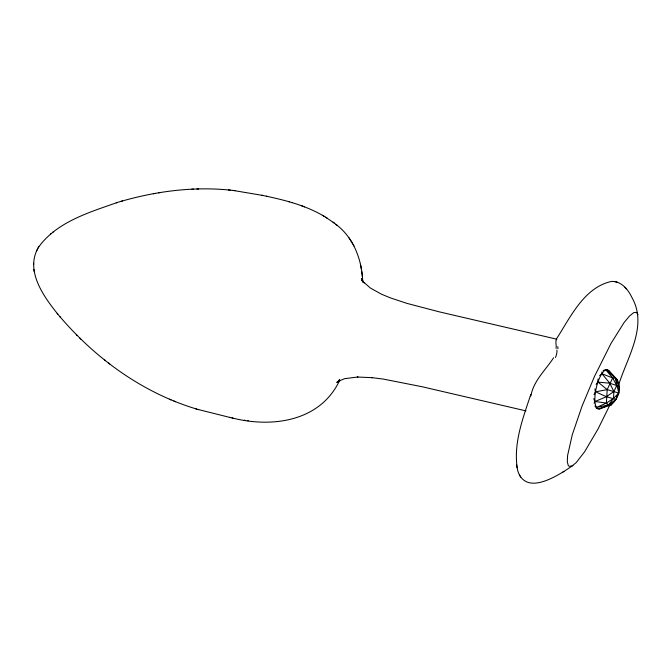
<?xml version="1.0" encoding="UTF-8"?>
<svg xmlns="http://www.w3.org/2000/svg" width="672" height="672" viewBox="0 0 672 672"><rect width="100%" height="100%" fill="white"/><g stroke="black" fill="none" stroke-linecap="round" stroke-linejoin="round"><path stroke-width="1.01" d="M612.2 402.956L611.108 404.922L608.513 404.956L606.396 403.082L607.177 389.6L612.671 377.966L615.266 377.924L617.383 379.798C621.407 388.651 618.433 398.815 611.108 404.922L599.953 408.736L608.513 404.956L615.905 399.395L618.769 393.044L615.266 377.924L609.302 371.305L617.383 379.798L617.383 382.586M38.17 247.808C25.015 270.841 43.688 296.562 57.775 314.11M33.608 264.684L33.625 264.071M33.634 263.718L33.65 263.18M556.105 348.449C556.735 345.895 554.845 340.318 556.786 339.368M619.13 386.484L616.711 385.543L612.671 377.966L605.917 369.986L615.266 377.924L619.13 386.484L618.727 393.414L616.367 396.547M530.846 396.043C533.501 380.738 545.546 370.18 553.61 357.756M530.838 394.414C522.732 418.715 512.711 444.73 517.717 470.686C526.201 497.431 560.011 474.239 572.897 465.469M618.593 385.09C626.993 357.731 648.068 326.197 632.058 297.755C628.278 289.724 621.407 281.022 611.621 281.417C584.018 287.246 570.209 317.713 556.198 339.326M36.473 251.194L36.7 250.706M36.851 250.362L37.103 249.808M609.899 404.981L598.055 428.98L584.606 451.794L576.156 462.655L571.981 466.015L569.142 466.309L568.226 465.419L567.311 461.849L567.58 455.582L572.284 434.717L582.128 405.938L594.586 376.236L611.041 343.384L624.112 322.526L629.504 316.008L633.679 312.648L636.518 312.362L638.03 314.731M38.548 247.17C56.809 221.844 89.393 212.335 117.491 202.415M339.738 380.201C320.418 421.562 272.11 428.165 232.05 417.925M37.901 248.27L38.85 246.641M339.562 379.655L338.327 381.251L339.343 380.016M338.663 380.806L337.075 382.343L339.394 380.629L338.369 381.293L344.593 378.672L357.991 376.984L357.252 377.017L372.38 377.681L371.7 377.614L383.107 379.05L421.999 386.719L525.991 410.894M50.728 233.864L51.274 233.444M52.92 232.176L53.516 231.722M598.038 382.124L609.773 383.2L616.711 385.543L613.889 391.524L613.486 398.446L608.513 404.956L596.568 407.408L606.396 403.082L613.486 398.446L618.769 393.044L607.177 389.6L598.038 382.124A10.878 9.307 36.7 0 1 598.097 378.966M562.901 472.063L563.926 471.45M121.094 201.348C156.391 191.176 193.586 186.371 230.244 190.134M116.189 202.801L122.447 200.945M607.177 389.6L595.61 391.818L606.396 396.715L615.905 399.395M153.376 193.729L154.938 193.46M158.634 192.822L160.238 192.545M191.78 189.193L193.519 189.126M196.93 189L198.685 188.933M606.984 404.939L611.108 404.922M233.159 190.453L262.928 195.46M228.438 189.941L234.973 190.638M606.396 403.082L595.056 401.503L606.396 396.715L613.889 391.524L609.773 383.2L601.978 373.766A10.878 9.307 36.7 0 0 599.634 375.698M247.388 420.622L248.296 420.748M244.238 420.185L245.154 420.311M266.364 196.216C286.272 200.466 306.331 205.699 323.971 216.208M197.786 409.399L230.412 417.564M262.03 195.266L267.263 196.417M229.513 417.371L232.949 418.127M556.542 339.142L438.984 311.774L407.165 303.442L390.449 297.906L381.494 294.193L370.465 288.086L363.619 282.122M617.291 282.223L614.905 281.618M288.59 201.575L289.472 201.835M291.396 202.398L292.278 202.658M57.12 313.312C93.467 357.134 141.599 392.507 196.468 409.004M195.594 408.744L198.668 409.66M301.308 205.657L304.483 206.867M615.51 379.058L617.383 379.798M601.978 373.766L612.671 377.966M169.394 399.193L171.049 399.89M173.888 401.05L175.568 401.747M325.55 217.157L334.505 223.264M322.4 215.275L327.104 218.072M335.824 224.297C353.875 237.712 362.132 260.434 362.762 282.316M104.345 359.713L105.554 360.654M108.545 362.981L109.788 363.955M333.052 222.13L337.252 225.414M76.339 334.681L77.255 335.588M79.884 338.167L80.825 339.108M626.422 288.842L624.918 287.196M362.594 280.871L364.274 282.929M59.833 316.613L60.522 317.461M363.266 281.694L361.452 278.72L362.065 280.442L361.595 278.544L362.158 280.93L361.679 279.224L362.065 280.442M348.81 237.602L349.936 239.274M350.49 240.097L352.615 243.55M519.347 474.894L520.657 477.07M353.01 244.222L354.01 246.011M360.419 264.323L360.856 266.574M360.923 266.927L361.334 269.102M33.877 269.455L34.213 271.606M516.516 464.419L517.003 467.712M361.754 271.765L361.998 273.857M362.09 274.562L362.326 276.553M601.415 407.728A20.042 6.712 -76.9 0 1 596.459 387.106A20.042 6.712 -76.9 0 1 609.949 372.935M556.937 350.146A21.596 11.718 -42.2 0 1 555.467 357.454M557.768 346.643A33.743 12.768 -56.3 0 1 557.928 348.743M601.835 373.724A9.626 5.116 30.3 0 1 602.003 371.918M603.086 370.625A9.626 5.116 30.3 0 1 605.842 369.869A10.853 1.319 41.2 0 1 609.244 371.238M599.869 408.769A10.853 2.184 -13.6 0 1 596.442 407.434M596.45 407.484A9.626 5.804 -3.3 0 1 594.863 405.989M594.166 403.259A9.626 5.804 -3.3 0 1 594.905 401.47M599.802 408.786A9.626 2.436 -20.1 0 1 599.794 408.156M595.459 391.868A9.626 9.584 76.1 0 1 594.997 388.886M596.114 384.418A9.626 9.584 76.1 0 1 597.92 382.007M594.938 401.562A10.853 9.719 -12.6 0 1 593.863 398.555M594.082 394.75A10.853 9.719 -12.6 0 1 595.501 391.759M608.84 371.927A9.626 3.133 49.1 0 1 609.193 371.179M338.134 381.461L337.075 382.343L338.134 381.461M362.048 279.98L361.41 278.712L361.998 279.972"/></g></svg>
